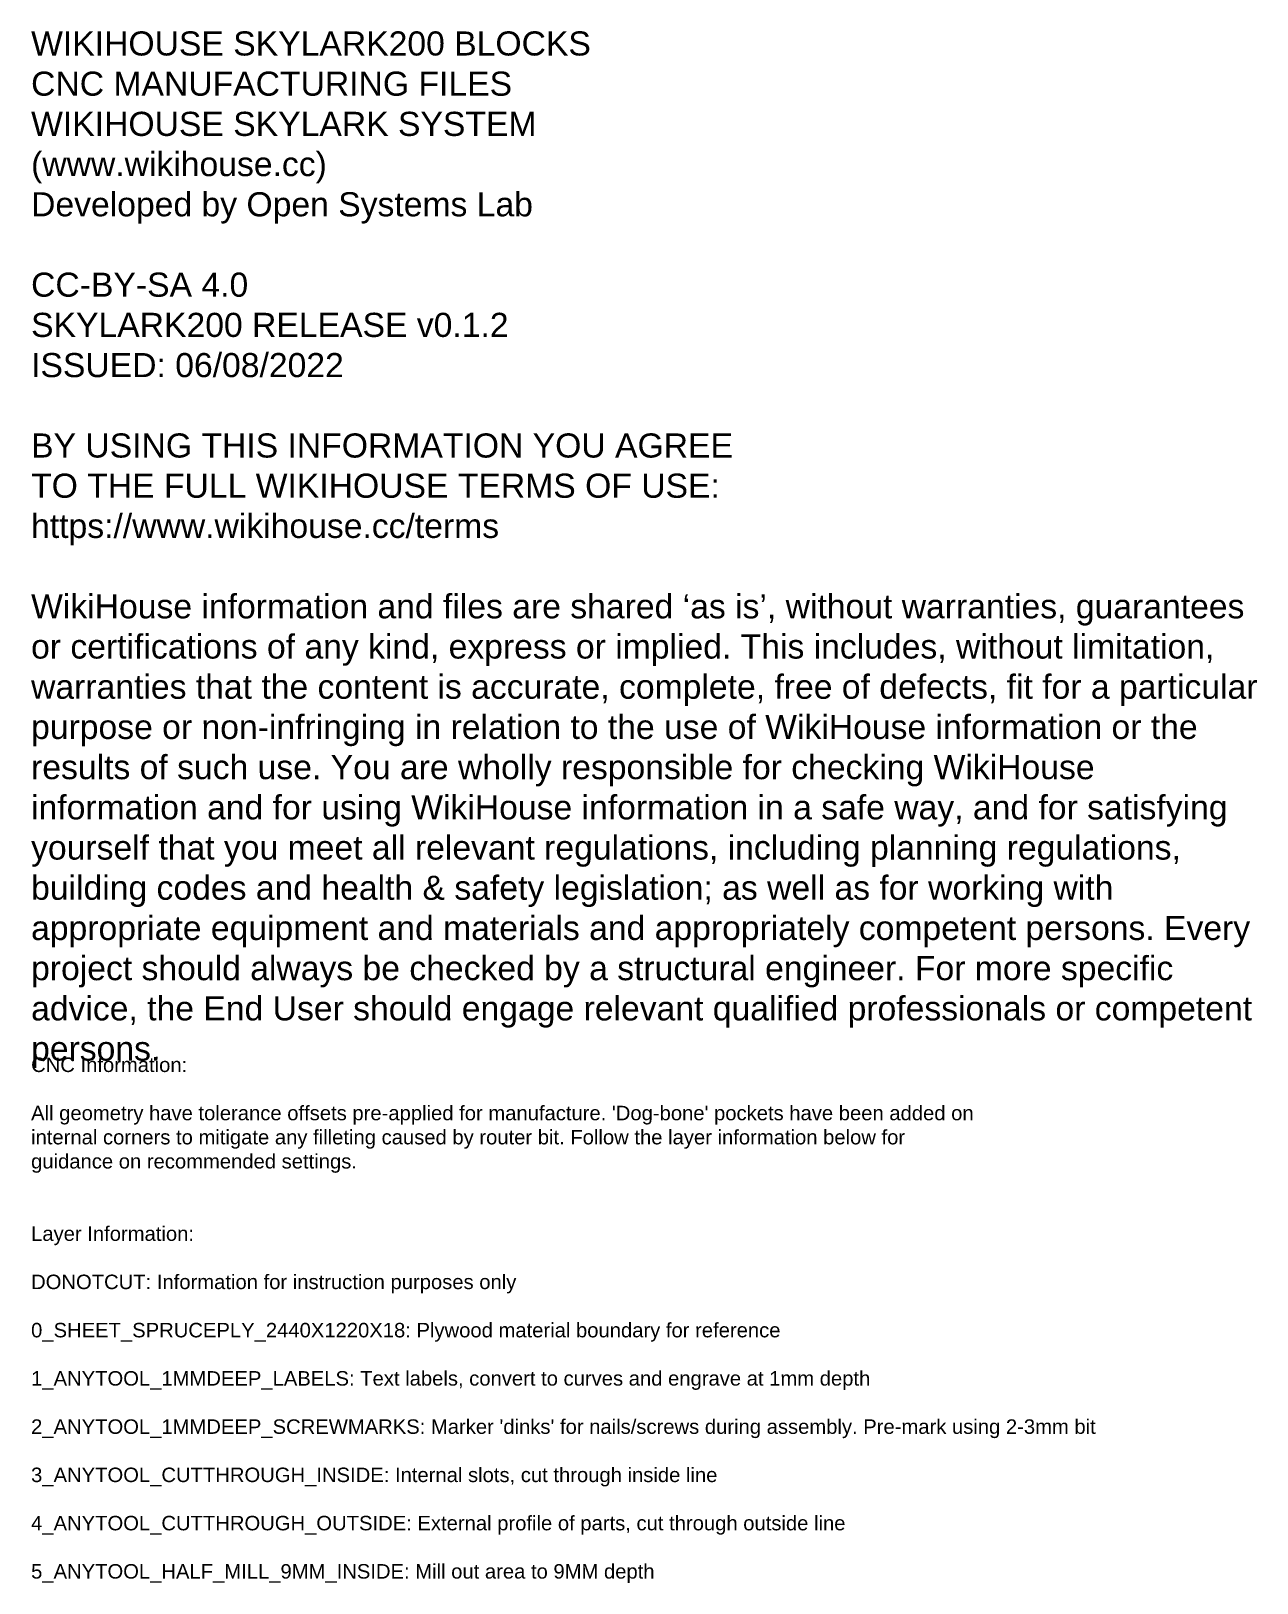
# Model space of a CAD drawing. Extents: x 0 to 12757, y 0 to 30003.
# Drawn here: x 48 to 12757, y 13915 to 30003 of the extents above; entities that cross this region are included whole.
import ezdxf

# ---------------------------------------------------------------- set-up
doc = ezdxf.new("R2010")
doc.units = 0
doc.layers.add('DONOTCUT', color=7, linetype='CONTINUOUS')
doc.styles.add('ARIAL', font='')
doc.styles.get('ARIAL').set_extended_font_data('Arial')

msp = doc.modelspace()

# ---------------------------------------------------------------- texts
at = {"layer": 'DONOTCUT', "attachment_point": 1, "style": 'ARIAL'}
for s, insert, char_height, width in [('{\\fArial;WIKIHOUSE SKYLARK200 BLOCKS}\\P{\\fArial;CNC MANUFACTURING FILES}\\P{\\fArial;WIKIHOUSE SKYLARK SYSTEM}\\P{\\fArial;(www.wikihouse.cc)}\\P{\\fArial;Developed by Open Systems Lab}\\P\\P{\\fArial;CC-BY-SA 4.0}\\P{\\fArial;SKYLARK200 RELEASE v0.1.2}\\P{\\fArial;ISSUED: 06/08/2022}\\P\\P{\\fArial;BY USING THIS INFORMATION YOU AGREE }\\P{\\fArial;TO THE FULL WIKIHOUSE TERMS OF USE:}\\P{\\fArial;https://www.wikihouse.cc/terms}\\P\\P{\\fArial;WikiHouse information and files are shared }{\\fArial;‘as is}{\\fArial;’, without warranties, guarantees }\\P{\\fArial;or certifications of any kind, express or implied. This includes, without limitation, }\\P{\\fArial;warranties that the content is accurate, complete, free of defects, fit for a particular }\\P{\\fArial;purpose or non-infringing in relation to the use of WikiHouse information or the }\\P{\\fArial;results of such use. You are wholly responsible for checking WikiHouse }\\P{\\fArial;information and for using WikiHouse information in a safe way, and for satisfying }\\P{\\fArial;yourself that you meet all relevant regulations, including planning regulations, }\\P{\\fArial;building codes and health & safety legislation; as well as for working with }\\P{\\fArial;appropriate equipment and materials and appropriately competent persons. Every }\\P{\\fArial;project should always be checked by a structural engineer. For more specific }\\P{\\fArial;advice, the End User should engage relevant qualified professionals or competent }\\P{\\fArial;persons.}\\P', (49, 29999), 250, 12895.38), ("{\\fArial;CNC Information:}\\P\\P{\\fArial;All geometry have tolerance offsets pre-applied for manufacture. 'Dog-bone' pockets have been added on}\\P{\\fArial;internal corners to mitigate any filleting caused by router bit. Follow the layer information below for}\\P{\\fArial;guidance on recommended settings.}\\P\\P\\P{\\fArial;Layer Information:}\\P\\P{\\fArial;DONOTCUT: Information for instruction purposes only}\\P\\P{\\fArial;0_SHEET_SPRUCEPLY_2440X1220X18: Plywood material boundary for reference}\\P\\P{\\fArial;1_ANYTOOL_1MMDEEP_LABELS: Text labels, convert to curves and engrave at 1mm depth}\\P\\P{\\fArial;2_ANYTOOL_1MMDEEP_SCREWMARKS: Marker 'dinks' for nails/screws during assembly. Pre-mark using 2-3mm bit}\\P\\P{\\fArial;3_ANYTOOL_CUTTHROUGH_INSIDE: Internal slots, cut through inside line}\\P\\P{\\fArial;4_ANYTOOL_CUTTHROUGH_OUTSIDE: External profile of parts, cut through outside line}\\P\\P{\\fArial;5_ANYTOOL_HALF_MILL_9MM_INSIDE: Mill out area to 9MM depth}", (49, 19362), 150, 22265.22)]:
    msp.add_mtext(s, dxfattribs=dict(at, insert=insert, char_height=char_height, width=width))

doc.saveas('drawing.dxf')
